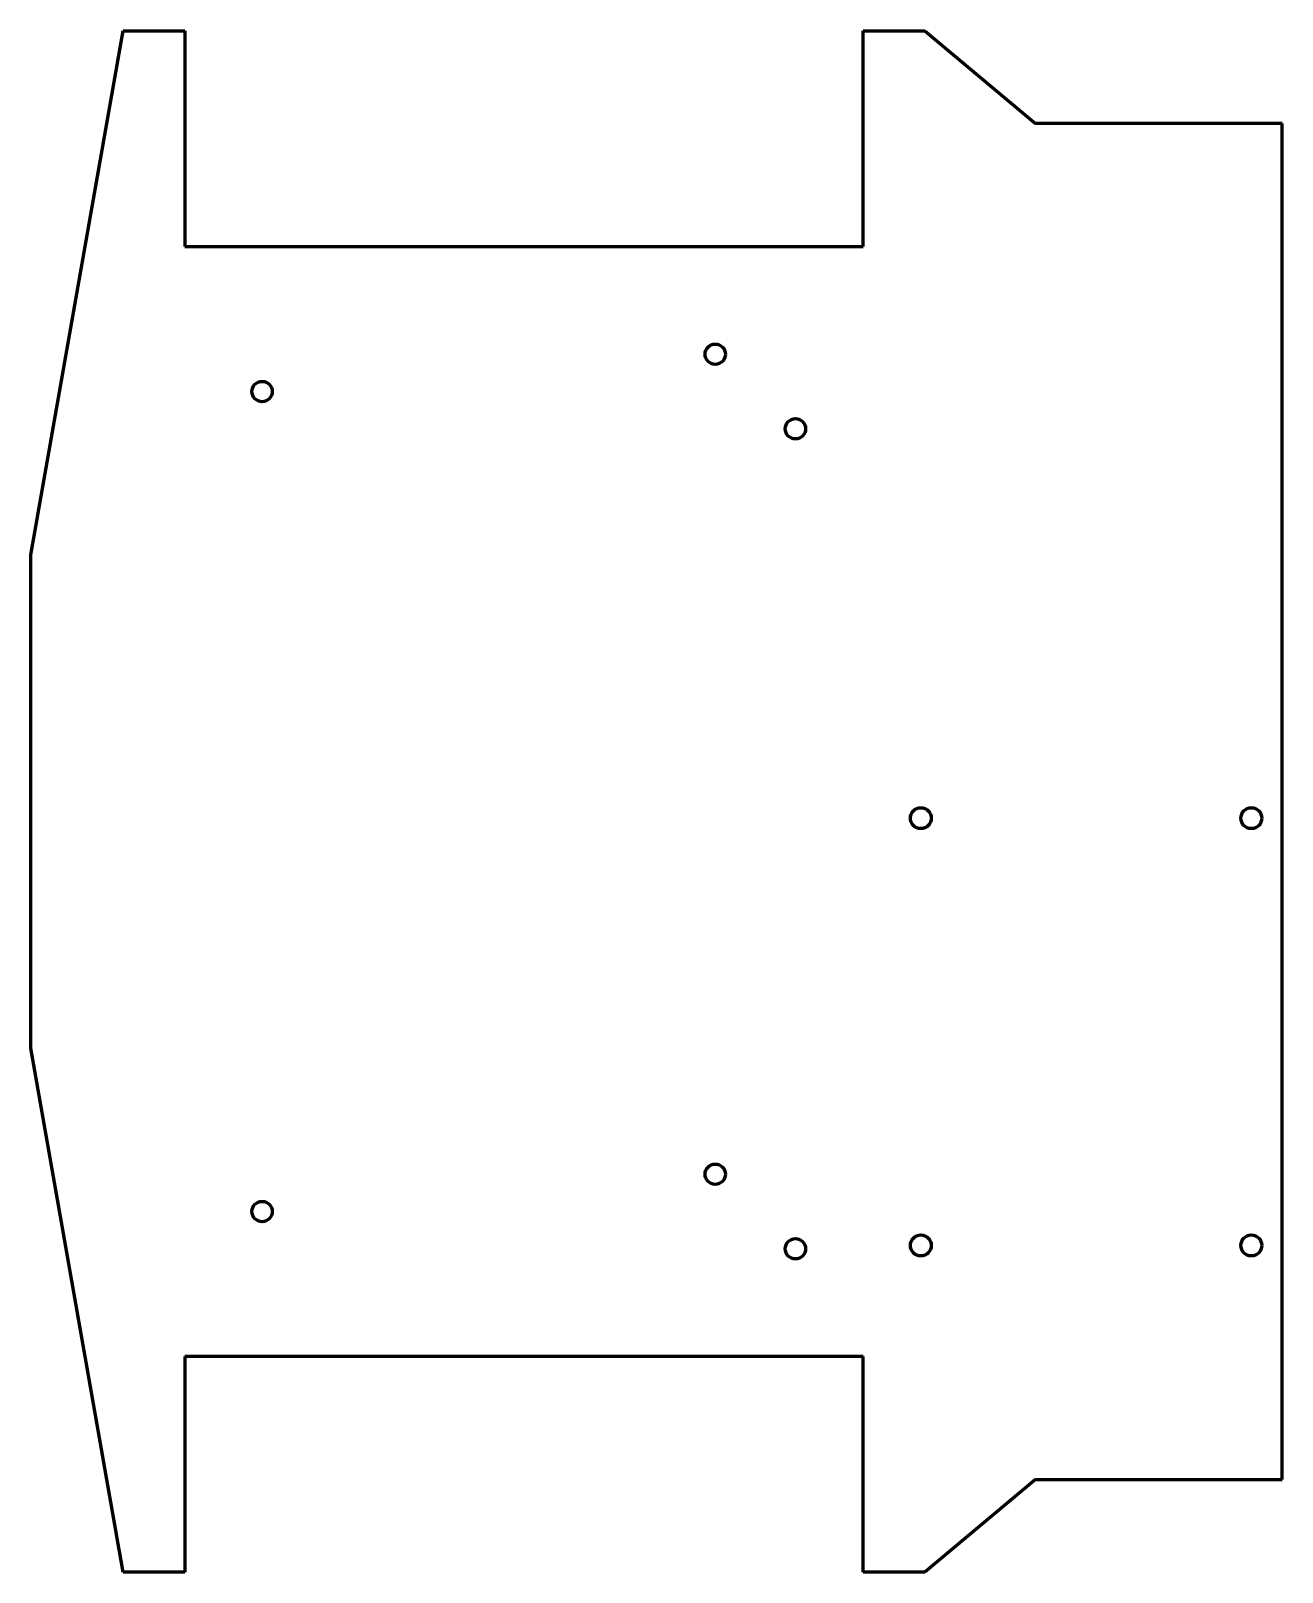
# Model space of a CAD drawing. Header units: millimetres. Extents: x 41 to 244, y 40 to 290.
import ezdxf

# ---------------------------------------------------------------- set-up
doc = ezdxf.new("R2010")
doc.units = ezdxf.units.MM
doc.linetypes.add('K5LT_BASIC', pattern=[0])
doc.layers.add('Системный слой (1)', color=251, linetype='Continuous', true_color=0x6c6c6c)

msp = doc.modelspace()

# ---------------------------------------------------------------- linework, layer by layer
at = {"layer": 'Системный слой (1)', "color": 150, "linetype": 'K5LT_BASIC', "lineweight": 60, "true_color": 0x0080ff}
for p, q in [((41.12, 205.21), (56.12, 290.21)), ((56.12, 290.21), (66.12, 290.21)), ((66.12, 290.21), (66.12, 255.21)), ((176.12, 255.21), (176.12, 290.21)), ((176.12, 290.21), (186.12, 290.21)), ((186.12, 290.21), (204.06, 275.18)), ((244.06, 275.18), (204.06, 275.18)), ((244.06, 55.24), (244.06, 275.18)), ((66.12, 255.21), (176.12, 255.21)), ((41.12, 125.21), (41.12, 205.21)), ((56.12, 40.21), (41.12, 125.21)), ((66.12, 75.21), (66.12, 40.21)), ((176.12, 75.21), (66.12, 75.21)), ((176.12, 40.21), (176.12, 75.21)), ((204.06, 55.24), (186.12, 40.21)), ((204.06, 55.24), (244.06, 55.24)), ((66.12, 40.21), (56.12, 40.21)), ((186.12, 40.21), (176.12, 40.21))]:
    msp.add_line(p, q, dxfattribs=at)
for centre, radius in [((152.12, 237.76), 1.65), ((78.62, 231.71), 1.65), ((165.12, 225.66), 1.65), ((185.46, 162.51), 1.7), ((239.06, 162.51), 1.7), ((152.12, 104.76), 1.65), ((78.62, 98.71), 1.65), ((165.12, 92.66), 1.65), ((185.46, 93.21), 1.7), ((239.06, 93.21), 1.7)]:
    msp.add_circle(centre, radius, dxfattribs=at)

doc.saveas('drawing.dxf')
